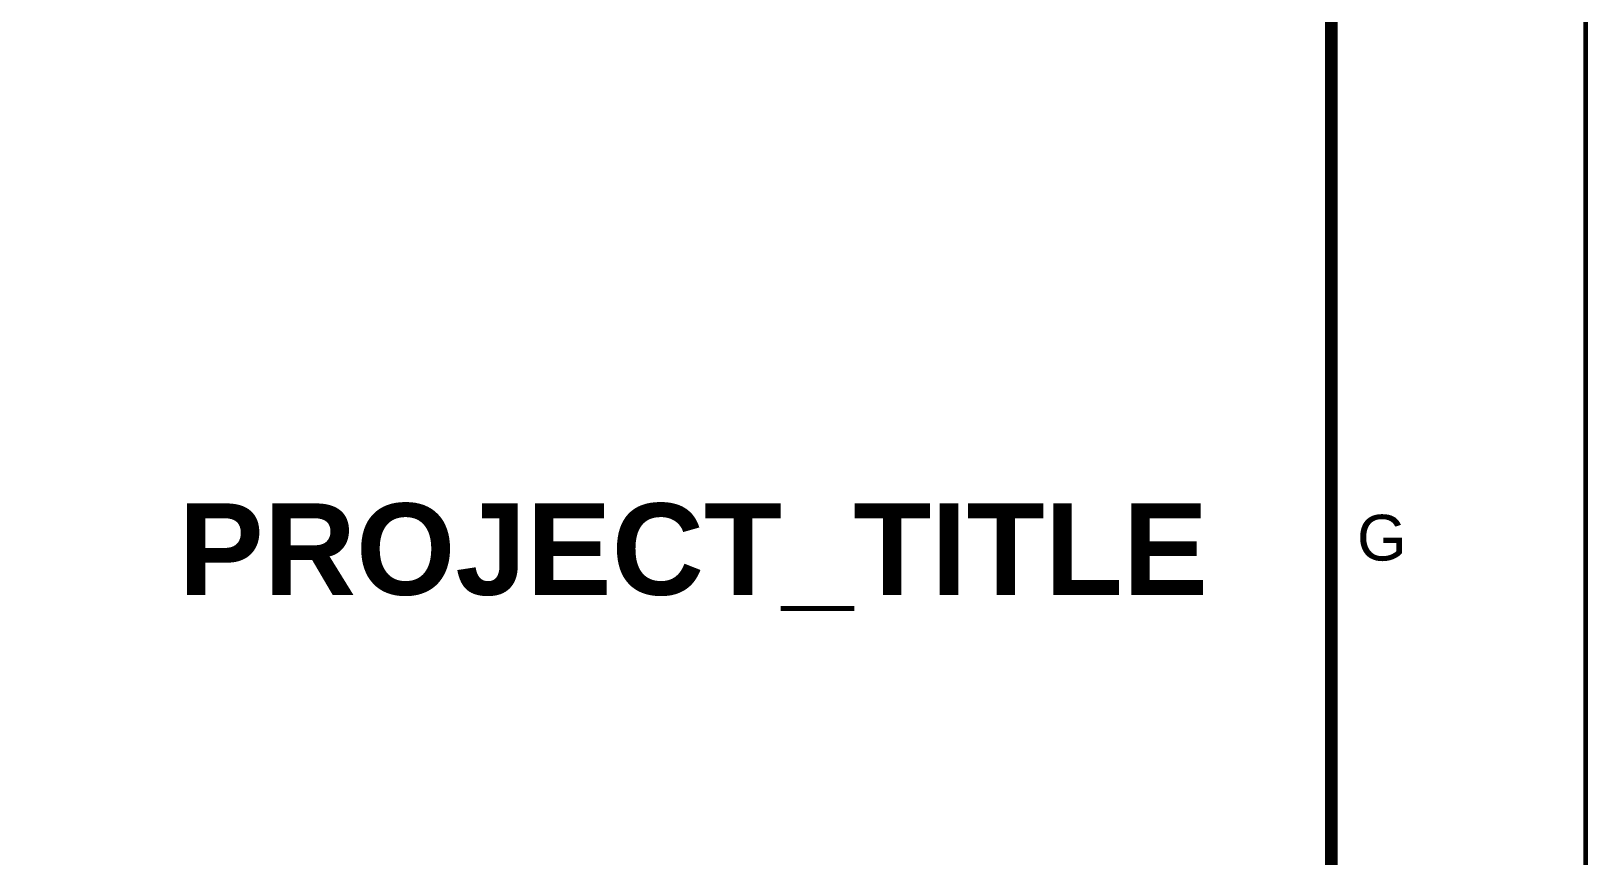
# Paper-space layout 'Layout2-A000' of a CAD drawing. Header units: inches, sheet in millimetres. Extents: x 0 to 841, y 0 to 594.
# Drawn here: x 779.8 to 841.1, y 222.5 to 254.9 of the extents above; entities that cross this region are included whole.
import ezdxf
from ezdxf.enums import TextEntityAlignment as Align

# ---------------------------------------------------------------- set-up
doc = ezdxf.new("R2010")
doc.units = ezdxf.units.IN
doc.header["$MEASUREMENT"] = 0
for name, color, linetype in [('G-ANNO-NPLT', 210, 'Continuous'), ('G-ANNO-TEXT', 3, 'Continuous'), ('G-ANNO-TTLB', 3, 'Continuous')]:
    doc.layers.add(name, color=color, linetype=linetype)
doc.styles.add('ARIAL', font='Arial.ttf')
doc.styles.add('ARIAL-BOLD', font='Arial Bold.ttf')

# ---------------------------------------------------------------- blocks, each defined once
blk = doc.blocks.new('A1_GRID_LAYOUT')
at = {"layer": 'G-ANNO-NPLT', "const_width": 0.18}
blk.add_lwpolyline([(841, 0), (841, 594)], dxfattribs=at)
at = {"layer": 'G-ANNO-TTLB', "const_width": 0.5, "flags": 128}
blk.add_lwpolyline([(25, 584), (25, 10), (831, 10), (831, 584)], close=True, dxfattribs=at)
at = {"layer": 'G-ANNO-TEXT', "style": 'ARIAL'}
blk.add_text('G', height=1.8, dxfattribs=at).set_placement((832.983, 235), align=Align.MIDDLE_CENTER)
blk = doc.blocks.new('BLOCK_TITLE')
at = {"layer": 'G-ANNO-TEXT', "style": 'ARIAL-BOLD'}
for tag, p, height in [('PROJECT_TITLE_001', (-45.473, 223.689), 3.6), ('STUDENTS_001', (-31.805, 163.995), 1.8), ('STUDENTS_002', (-31.952, 160.978), 1.8), ('STUDENTS_003', (-31.952, 157.961), 1.8), ('DRAWING_TITLE_001', (-35.443, 141.707), 1.8), ('NOTES_001', (-25.64, 124.1), 1.8), ('FILENAME_001', (-40.267, 108.19), 1.8)]:
    blk.add_attdef(tag, p, '', height=height, dxfattribs=at)
at = {"layer": 'G-ANNO-TEXT', "style": 'ARIAL-BOLD', "flags": 2}
for tag, p in [('CLASS_001', (-38.614, 196.822)), ('CLASS_002', (-34.771, 193.805)), ('PROFESSOR_001', (-36.585, 174.107))]:
    blk.add_attdef(tag, p, '', height=1.8, dxfattribs=at)
at = {"layer": 'G-ANNO-TEXT', "style": 'ARIAL-BOLD'}
for tag, p in [('VERSION_9', (-49, 92.5)), ('VERSION_8', (-49, 87.5)), ('VERSION_7', (-49, 82.5)), ('VERSION_6', (-49, 77.5)), ('VERSION_5', (-49, 72.5)), ('VERSION_4', (-49, 67.5)), ('VERSION_3', (-49, 62.5)), ('VERSION_2', (-49, 57.5)), ('VERSION_1', (-49, 52.5)), ('SHEET_TOTAL', (-5.681, 47.981)), ('DATE', (-39.015, 5.53)), ('REV', (-39.015, 2.506))]:
    blk.add_attdef(tag, text='', height=1.8, dxfattribs=at).set_placement(p, align=Align.MIDDLE_LEFT)
for tag, p in [('DATA_9', (-2.806, 92.5)), ('DATA_8', (-2.806, 87.5)), ('DATA_7', (-2.806, 82.5)), ('DATA_6', (-2.806, 77.5)), ('DATA_5', (-2.806, 72.5)), ('DATA_4', (-2.806, 67.5)), ('DATA_3', (-2.806, 62.5)), ('DATA_2', (-2.806, 57.5)), ('DATA_1', (-2.806, 52.5)), ('SHEET_COPY', (-11.423, 47.981)), ('SCALE', (-4.416, 5.53))]:
    blk.add_attdef(tag, text='', height=1.8, dxfattribs=at).set_placement(p, align=Align.MIDDLE_RIGHT)
blk.add_attdef('SHEET', text='', height=9.6, dxfattribs=at).set_placement((-25, 25), align=Align.MIDDLE_CENTER)

psp = doc.layouts.new('Layout2-A000')

# ---------------------------------------------------------------- block references
psp.add_blockref('A1_GRID_LAYOUT', (0, 0))

# ---------------------------------------------------------------- next in the draw order: block references
ref = psp.add_blockref('BLOCK_TITLE', (831, 10))
ref.add_attrib('PROJECT_TITLE_001', 'PROJECT_TITLE', (785.634, 232.749), dxfattribs={"layer": 'G-ANNO-TEXT', "height": 3.6, "style": 'ARIAL-BOLD'})

doc.saveas('drawing.dxf')
